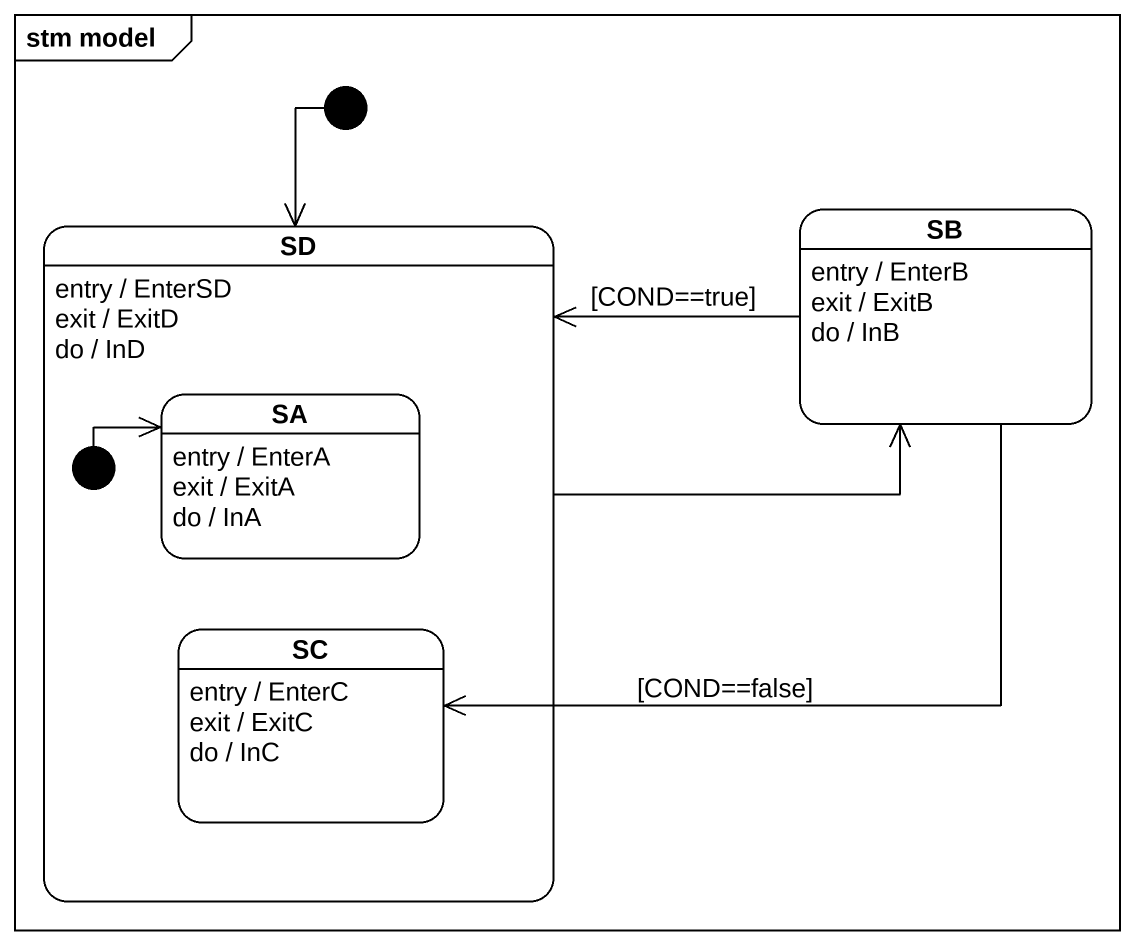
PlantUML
@startuml
mainframe stm model
hide empty description
state SD {
  state SA
  SA : entry / EnterA
  SA : exit / ExitA
  SA : do / InA
  state SC
  SC : entry / EnterC
  SC : exit / ExitC
  SC : do / InC
  [*] -right-> SA
}
SD : entry / EnterSD
SD : exit / ExitD
SD : do / InD
state SB
SB : entry / EnterB
SB : exit / ExitB
SB : do / InB
[*] --> SD
SD -right-> SB
SB -left-> SD : [COND==true]
SB --> SC : [COND==false]
@enduml
